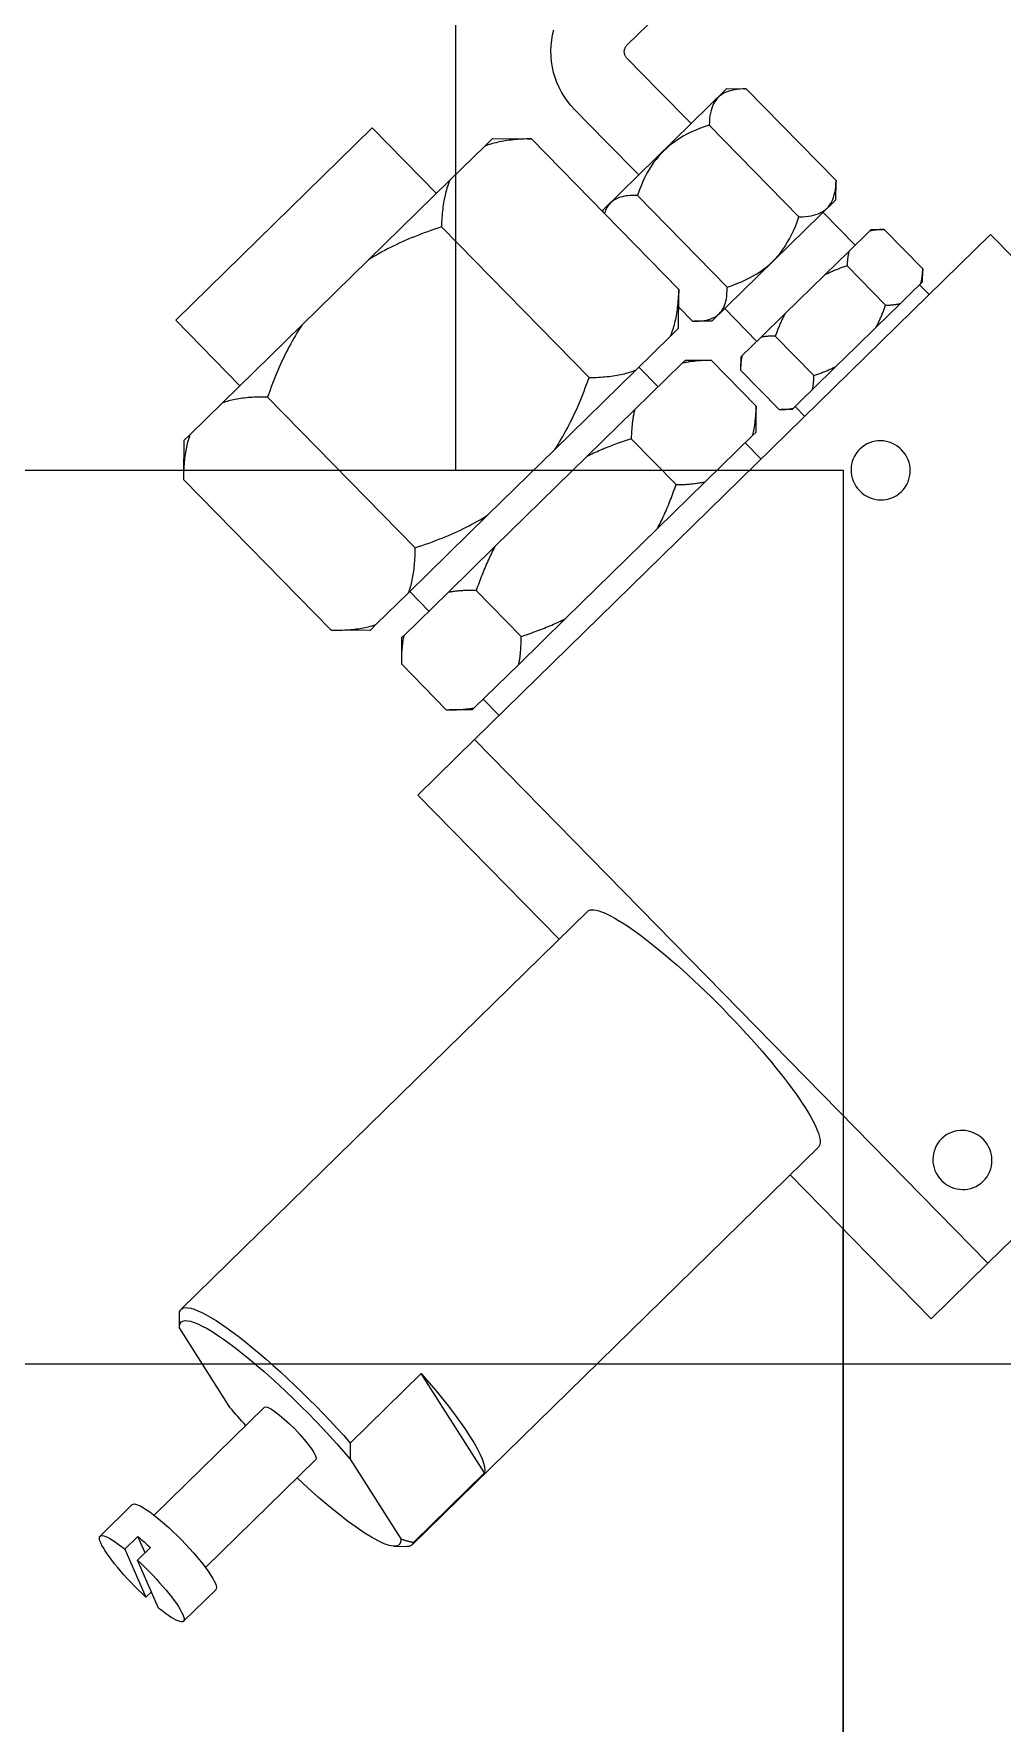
# Model space of a CAD drawing. Extents: x 475189 to 476029, y 1007718 to 1008015.
# Drawn here: x 475680.279 to 475680.845, y 1007759.302 to 1007760.29 of the extents above; entities that cross this region are included whole.
import ezdxf
from ezdxf.enums import TextEntityAlignment as Align

# ---------------------------------------------------------------- set-up
doc = ezdxf.new("R2010")
doc.units = 0
doc.header["$LTSCALE"] = 2
doc.header["$MEASUREMENT"] = 0
doc.layers.get('0').update_dxf_attribs({"linetype": 'CONTINUOUS', "lineweight": 0})
doc.layers.add('R.B', color=6, linetype='CONTINUOUS', lineweight=0)
doc.layers.add('TEXT', color=1, linetype='CONTINUOUS', lineweight=0)
doc.styles.add('ROMANS', font='ROMANS.SHX')
doc.styles.add('XT03_5', font='romans', dxfattribs={"width": 0.6, "height": 87.5})

# ---------------------------------------------------------------- blocks, each defined once
blk = doc.blocks.new('EXISTING')
at = {"color": 8}
for p, q in [((475680.52549, 1007761.28116), (475680.52549, 1007760.03473)), ((475680.13556, 1007760.03473), (475680.75208, 1007760.03473)), ((475680.75208, 1007760.03473), (475680.75208, 1007758.98933)), ((475676.04657, 1007759.51203), (475682.17697, 1007759.51203))]:
    blk.add_line(p, q, dxfattribs=at)
at = {"color": 8, "linetype": 'Continuous', "lineweight": -3}
for p, q in [((475680.62569, 1007760.28339), (475680.64391, 1007760.30124)), ((475680.64442, 1007760.25671), (475680.62566, 1007760.27586)), ((475680.68412, 1007760.25808), (475680.6116, 1007760.18703)), ((475680.66318, 1007760.23756), (475680.64442, 1007760.25671)), ((475680.68412, 1007760.25808), (475680.69458, 1007760.25798)), ((475680.69549, 1007760.25796), (475680.74801, 1007760.20435)), ((475680.61378, 1007760.2267), (475680.59503, 1007760.24585)), ((475680.47677, 1007760.23507), (475680.36189, 1007760.12252)), ((475680.51429, 1007760.19677), (475680.47677, 1007760.23507)), ((475680.72629, 1007760.18307), (475680.67377, 1007760.23668)), ((475680.54234, 1007760.22425), (475680.52215, 1007760.20447)), ((475680.54706, 1007760.22888), (475680.54234, 1007760.22425)), ((475680.54706, 1007760.22888), (475680.56758, 1007760.22867)), ((475680.56979, 1007760.22863), (475680.65608, 1007760.14055)), ((475680.63254, 1007760.20755), (475680.61378, 1007760.2267)), ((475680.52215, 1007760.20447), (475680.47463, 1007760.15792)), ((475680.7479, 1007760.19298), (475680.74801, 1007760.20343)), ((475680.63177, 1007760.19554), (475680.68429, 1007760.14192)), ((475680.67537, 1007760.12193), (475680.7479, 1007760.19298)), ((475680.6116, 1007760.18703), (475680.61158, 1007760.18597)), ((475680.75912, 1007760.16645), (475680.74036, 1007760.18559)), ((475680.6035, 1007760.08904), (475680.51721, 1007760.17712)), ((475680.83836, 1007760.17278), (475680.53661, 1007759.87717)), ((475680.76753, 1007760.17468), (475680.75555, 1007760.16295)), ((475680.76858, 1007760.17571), (475680.76753, 1007760.17468)), ((475680.76858, 1007760.17571), (475680.77524, 1007760.17564)), ((475680.77615, 1007760.17562), (475680.79866, 1007760.15265)), ((475681.13849, 1007759.86641), (475680.83836, 1007760.17278)), ((475680.75555, 1007760.16295), (475680.74126, 1007760.14895)), ((475680.47463, 1007760.15792), (475680.43559, 1007760.11968)), ((475680.77694, 1007760.13137), (475680.75443, 1007760.15435)), ((475680.74126, 1007760.14895), (475680.7181, 1007760.12626)), ((475680.79155, 1007760.13818), (475680.79754, 1007760.14404)), ((475680.80242, 1007760.13757), (475680.79679, 1007760.14331)), ((475680.79754, 1007760.14404), (475680.79859, 1007760.14507)), ((475680.79859, 1007760.14507), (475680.79866, 1007760.15173)), ((475680.65586, 1007760.11782), (475680.65607, 1007760.13834)), ((475680.78556, 1007760.13231), (475680.79155, 1007760.13818)), ((475680.65599, 1007760.13024), (475680.66401, 1007760.12205)), ((475680.70167, 1007760.11017), (475680.68292, 1007760.12932)), ((475680.7181, 1007760.12626), (475680.70413, 1007760.11257)), ((475680.77127, 1007760.11831), (475680.78556, 1007760.13231)), ((475680.3994, 1007760.08422), (475680.36189, 1007760.12252)), ((475680.43559, 1007760.11968), (475680.38914, 1007760.07417)), ((475680.65113, 1007760.11319), (475680.65586, 1007760.11782)), ((475680.67537, 1007760.12193), (475680.66492, 1007760.12204)), ((475680.75969, 1007760.10697), (475680.77127, 1007760.11831)), ((475680.63095, 1007760.09342), (475680.65113, 1007760.11319)), ((475680.70413, 1007760.11257), (475680.69295, 1007760.10162)), ((475680.71243, 1007760.1132), (475680.73494, 1007760.09022)), ((475680.74811, 1007760.09563), (475680.75969, 1007760.10697)), ((475680.65802, 1007760.09742), (475680.63019, 1007760.07016)), ((475680.64392, 1007760.08361), (475680.63266, 1007760.0951)), ((475680.65989, 1007760.09926), (475680.65802, 1007760.09742)), ((475680.65989, 1007760.09926), (475680.67307, 1007760.09912)), ((475680.67504, 1007760.09908), (475680.7013, 1007760.07228)), ((475680.69222, 1007760.1009), (475680.69215, 1007760.09424)), ((475680.69295, 1007760.10162), (475680.69222, 1007760.1009)), ((475680.73414, 1007760.08194), (475680.74811, 1007760.09563)), ((475680.58343, 1007760.04686), (475680.63095, 1007760.09342)), ((475680.69215, 1007760.09333), (475680.71466, 1007760.07035)), ((475680.38914, 1007760.07417), (475680.37029, 1007760.0557)), ((475680.41552, 1007760.0775), (475680.50181, 1007759.98942)), ((475680.72296, 1007760.07098), (475680.72855, 1007760.07646)), ((475680.72855, 1007760.07646), (475680.73414, 1007760.08194)), ((475680.63019, 1007760.07016), (475680.60226, 1007760.0428)), ((475680.70116, 1007760.05713), (475680.7013, 1007760.07031)), ((475680.72223, 1007760.07027), (475680.71557, 1007760.07034)), ((475680.72223, 1007760.07027), (475680.72296, 1007760.07098)), ((475680.72966, 1007760.06629), (475680.72403, 1007760.07203)), ((475680.37029, 1007760.0557), (475680.36663, 1007760.05212)), ((475680.67146, 1007760.02803), (475680.69928, 1007760.05529)), ((475680.69928, 1007760.05529), (475680.70116, 1007760.05713)), ((475680.36663, 1007760.05212), (475680.36642, 1007760.0316)), ((475680.54439, 1007760.00862), (475680.58343, 1007760.04686)), ((475680.65443, 1007760.02637), (475680.62817, 1007760.05317)), ((475680.70414, 1007760.04129), (475680.69476, 1007760.05086)), ((475680.60226, 1007760.0428), (475680.54844, 1007759.99007)), ((475680.36642, 1007760.02939), (475680.45271, 1007759.94131)), ((475680.64353, 1007760.00067), (475680.67146, 1007760.02803)), ((475680.49794, 1007759.96311), (475680.54439, 1007760.00862)), ((475680.58971, 1007759.94795), (475680.64353, 1007760.00067)), ((475680.54844, 1007759.99007), (475680.52115, 1007759.96333)), ((475680.47909, 1007759.94464), (475680.49794, 1007759.96311)), ((475680.52115, 1007759.96333), (475680.49516, 1007759.93787)), ((475680.50988, 1007759.9523), (475680.49863, 1007759.96379)), ((475680.53754, 1007759.96438), (475680.5638, 1007759.93758)), ((475680.56242, 1007759.92121), (475680.58971, 1007759.94795)), ((475680.47543, 1007759.94106), (475680.45491, 1007759.94127)), ((475680.47543, 1007759.94106), (475680.47909, 1007759.94464)), ((475680.49391, 1007759.93665), (475680.49377, 1007759.92347)), ((475680.49516, 1007759.93787), (475680.49391, 1007759.93665)), ((475680.49377, 1007759.9215), (475680.52003, 1007759.8947)), ((475680.53642, 1007759.89575), (475680.56242, 1007759.92121)), ((475680.75208, 1007759.90767), (475680.75208, 1007759.82189)), ((475680.55096, 1007759.89122), (475680.54158, 1007759.9008)), ((475680.53518, 1007759.89453), (475680.522, 1007759.89466)), ((475680.53518, 1007759.89453), (475680.53642, 1007759.89575)), ((475680.50349, 1007759.84472), (475680.53661, 1007759.87717)), ((475680.53661, 1007759.87717), (475680.83675, 1007759.5708)), ((475680.83675, 1007759.5708), (475681.13849, 1007759.86641)), ((475680.58603, 1007759.76047), (475680.50349, 1007759.84472)), ((475680.60259, 1007759.77669), (475680.36496, 1007759.5439)), ((475680.73765, 1007759.63883), (475680.50002, 1007759.40604)), ((475680.80362, 1007759.53836), (475680.72109, 1007759.62261)), ((475680.75208, 1007759.20216), (475680.75208, 1007759.59097)), ((475680.80362, 1007759.53836), (475680.83675, 1007759.5708)), ((475680.36396, 1007759.53343), (475680.36395, 1007759.53461)), ((475680.39367, 1007759.48628), (475680.36397, 1007759.53303)), ((475680.50541, 1007759.50631), (475680.46392, 1007759.46567)), ((475680.54236, 1007759.44816), (475680.50541, 1007759.50631)), ((475680.41372, 1007759.48659), (475680.34922, 1007759.42341)), ((475680.44373, 1007759.45596), (475680.37923, 1007759.39277)), ((475680.46377, 1007759.45627), (475680.49347, 1007759.40952)), ((475680.50087, 1007759.40751), (475680.54236, 1007759.44816)), ((475680.33644, 1007759.42966), (475680.31758, 1007759.41118)), ((475680.3397, 1007759.41089), (475680.33215, 1007759.4035)), ((475680.33215, 1007759.4035), (475680.34441, 1007759.3755)), ((475680.33953, 1007759.39707), (475680.34707, 1007759.40446)), ((475680.34388, 1007759.40133), (475680.3397, 1007759.41089)), ((475680.48953, 1007759.40525), (475680.49688, 1007759.40506)), ((475680.35179, 1007759.36907), (475680.33953, 1007759.39707)), ((475680.34441, 1007759.3755), (475680.3476, 1007759.37863)), ((475680.38521, 1007759.37987), (475680.36636, 1007759.3614))]:
    blk.add_line(p, q, dxfattribs=at)
for points in [[(475680.59503, 1007760.24585), (475680.59289, 1007760.24817), (475680.59092, 1007760.25063), (475680.58911, 1007760.25321), (475680.58747, 1007760.2559), (475680.58601, 1007760.2587), (475680.58473, 1007760.26158), (475680.58365, 1007760.26455), (475680.58276, 1007760.26757), (475680.58207, 1007760.27065), (475680.58159, 1007760.27377), (475680.5813, 1007760.27691), (475680.58123, 1007760.28006), (475680.58136, 1007760.28322), (475680.5817, 1007760.28635), (475680.58224, 1007760.28946), (475680.58299, 1007760.29253)], [(475680.62566, 1007760.27586), (475680.62542, 1007760.27612), (475680.6252, 1007760.2764), (475680.625, 1007760.27669), (475680.62481, 1007760.27699), (475680.62465, 1007760.2773), (475680.62451, 1007760.27763), (475680.62438, 1007760.27796), (475680.62429, 1007760.2783), (475680.62421, 1007760.27864), (475680.62415, 1007760.27898), (475680.62412, 1007760.27933), (475680.62412, 1007760.27968), (475680.62413, 1007760.28003), (475680.62417, 1007760.28037), (475680.62423, 1007760.28072), (475680.62431, 1007760.28105), (475680.62441, 1007760.28138), (475680.62454, 1007760.2817), (475680.62468, 1007760.28201), (475680.62485, 1007760.28231), (475680.62503, 1007760.2826), (475680.62523, 1007760.28288), (475680.62545, 1007760.28314), (475680.62569, 1007760.28339)], [(475680.69549, 1007760.25796), (475680.69352, 1007760.25791), (475680.6917, 1007760.25779), (475680.68999, 1007760.25761), (475680.68841, 1007760.25735), (475680.68693, 1007760.25703), (475680.68555, 1007760.25665), (475680.68427, 1007760.2562), (475680.68308, 1007760.25568), (475680.68197, 1007760.2551), (475680.68094, 1007760.25445), (475680.67999, 1007760.25374), (475680.67912, 1007760.25295), (475680.67831, 1007760.25209), (475680.67757, 1007760.25116), (475680.67691, 1007760.25014), (475680.6763, 1007760.24905), (475680.67576, 1007760.24787), (475680.67529, 1007760.24659), (475680.67487, 1007760.24522), (475680.67452, 1007760.24375), (475680.67424, 1007760.24217), (475680.67402, 1007760.24047), (475680.67386, 1007760.23865), (475680.67377, 1007760.23668)], [(475680.69458, 1007760.25798), (475680.69461, 1007760.25798), (475680.69465, 1007760.25798), (475680.69469, 1007760.25798), (475680.69473, 1007760.25798), (475680.69476, 1007760.25798), (475680.6948, 1007760.25797), (475680.69484, 1007760.25797), (475680.69488, 1007760.25797), (475680.69491, 1007760.25797), (475680.69495, 1007760.25797), (475680.69499, 1007760.25797), (475680.69503, 1007760.25797), (475680.69507, 1007760.25797), (475680.6951, 1007760.25797), (475680.69514, 1007760.25797), (475680.69518, 1007760.25797), (475680.69522, 1007760.25797), (475680.69526, 1007760.25797), (475680.6953, 1007760.25797), (475680.69533, 1007760.25796), (475680.69537, 1007760.25796), (475680.69541, 1007760.25796), (475680.69545, 1007760.25796), (475680.69549, 1007760.25796)], [(475680.67377, 1007760.23668), (475680.67085, 1007760.2357), (475680.66809, 1007760.23467), (475680.66549, 1007760.2336), (475680.66303, 1007760.23249), (475680.6607, 1007760.23134), (475680.65848, 1007760.23013), (475680.65638, 1007760.22888), (475680.65438, 1007760.22757), (475680.65247, 1007760.22621), (475680.65065, 1007760.22478), (475680.64892, 1007760.22329), (475680.64726, 1007760.22174), (475680.64567, 1007760.22011), (475680.64414, 1007760.2184), (475680.64268, 1007760.21662), (475680.64128, 1007760.21474), (475680.63993, 1007760.21276), (475680.63863, 1007760.21069), (475680.63739, 1007760.2085), (475680.63618, 1007760.20619), (475680.63502, 1007760.20375), (475680.6339, 1007760.20117), (475680.63282, 1007760.19844), (475680.63177, 1007760.19554)], [(475680.56979, 1007760.22863), (475680.56839, 1007760.22861), (475680.56702, 1007760.22858), (475680.56567, 1007760.22854), (475680.56434, 1007760.22848), (475680.56304, 1007760.2284), (475680.56176, 1007760.22832), (475680.5605, 1007760.22821), (475680.55927, 1007760.2281), (475680.55806, 1007760.22797), (475680.55687, 1007760.22782), (475680.5557, 1007760.22766), (475680.55456, 1007760.22749), (475680.55343, 1007760.2273), (475680.55233, 1007760.2271), (475680.55124, 1007760.22688), (475680.55018, 1007760.22665), (475680.54913, 1007760.2264), (475680.5481, 1007760.22614), (475680.5471, 1007760.22586), (475680.54611, 1007760.22557), (475680.54514, 1007760.22526), (475680.54419, 1007760.22494), (475680.54325, 1007760.2246), (475680.54234, 1007760.22425)], [(475680.56758, 1007760.22867), (475680.56767, 1007760.22867), (475680.56776, 1007760.22867), (475680.56785, 1007760.22867), (475680.56794, 1007760.22867), (475680.56803, 1007760.22867), (475680.56813, 1007760.22866), (475680.56822, 1007760.22866), (475680.56831, 1007760.22866), (475680.5684, 1007760.22866), (475680.56849, 1007760.22866), (475680.56858, 1007760.22866), (475680.56868, 1007760.22865), (475680.56877, 1007760.22865), (475680.56886, 1007760.22865), (475680.56895, 1007760.22865), (475680.56904, 1007760.22865), (475680.56914, 1007760.22865), (475680.56923, 1007760.22864), (475680.56932, 1007760.22864), (475680.56942, 1007760.22864), (475680.56951, 1007760.22864), (475680.5696, 1007760.22863), (475680.5697, 1007760.22863), (475680.56979, 1007760.22863)], [(475680.52215, 1007760.20447), (475680.52178, 1007760.20357), (475680.52142, 1007760.20264), (475680.52108, 1007760.2017), (475680.52075, 1007760.20073), (475680.52044, 1007760.19975), (475680.52015, 1007760.19875), (475680.51986, 1007760.19773), (475680.51959, 1007760.19669), (475680.51934, 1007760.19563), (475680.5191, 1007760.19455), (475680.51887, 1007760.19344), (475680.51866, 1007760.19232), (475680.51847, 1007760.19118), (475680.51828, 1007760.19002), (475680.51811, 1007760.18883), (475680.51796, 1007760.18762), (475680.51781, 1007760.18639), (475680.51769, 1007760.18514), (475680.51757, 1007760.18386), (475680.51747, 1007760.18256), (475680.51739, 1007760.18124), (475680.51731, 1007760.17989), (475680.51725, 1007760.17852), (475680.51721, 1007760.17712)], [(475680.72629, 1007760.18307), (475680.72826, 1007760.18312), (475680.73009, 1007760.18324), (475680.73179, 1007760.18342), (475680.73338, 1007760.18368), (475680.73485, 1007760.184), (475680.73623, 1007760.18438), (475680.73751, 1007760.18483), (475680.73871, 1007760.18535), (475680.73981, 1007760.18593), (475680.74084, 1007760.18658), (475680.74179, 1007760.18729), (475680.74267, 1007760.18808), (475680.74347, 1007760.18894), (475680.74421, 1007760.18987), (475680.74488, 1007760.19089), (475680.74548, 1007760.19198), (475680.74602, 1007760.19316), (475680.7465, 1007760.19444), (475680.74691, 1007760.19581), (475680.74726, 1007760.19728), (475680.74754, 1007760.19886), (475680.74777, 1007760.20056), (475680.74792, 1007760.20238), (475680.74801, 1007760.20435)], [(475680.74801, 1007760.20435), (475680.74801, 1007760.20431), (475680.74801, 1007760.20427), (475680.74801, 1007760.20423), (475680.74801, 1007760.20419), (475680.74801, 1007760.20415), (475680.74801, 1007760.20412), (475680.74801, 1007760.20408), (475680.74801, 1007760.20404), (475680.74801, 1007760.204), (475680.74801, 1007760.20396), (475680.74801, 1007760.20392), (475680.74801, 1007760.20389), (475680.74801, 1007760.20385), (475680.74801, 1007760.20381), (475680.74801, 1007760.20377), (475680.74801, 1007760.20373), (475680.74801, 1007760.2037), (475680.74801, 1007760.20366), (475680.74801, 1007760.20362), (475680.74801, 1007760.20358), (475680.74801, 1007760.20355), (475680.74801, 1007760.20351), (475680.74801, 1007760.20347), (475680.74801, 1007760.20343)], [(475680.63177, 1007760.19554), (475680.63032, 1007760.19556), (475680.62895, 1007760.19554), (475680.62765, 1007760.19547), (475680.62642, 1007760.19537), (475680.62526, 1007760.19523), (475680.62416, 1007760.19505), (475680.62312, 1007760.19483), (475680.62213, 1007760.19457), (475680.6212, 1007760.19428), (475680.62032, 1007760.19395), (475680.61949, 1007760.19358), (475680.61871, 1007760.19317), (475680.61797, 1007760.19272), (475680.61728, 1007760.19223), (475680.61663, 1007760.1917), (475680.61602, 1007760.19114), (475680.61545, 1007760.19053), (475680.61492, 1007760.18987), (475680.61444, 1007760.18918), (475680.61398, 1007760.18843), (475680.61357, 1007760.18764), (475680.6132, 1007760.18681), (475680.61286, 1007760.18592), (475680.61256, 1007760.18497)], [(475680.68429, 1007760.14192), (475680.68722, 1007760.14291), (475680.68997, 1007760.14394), (475680.69257, 1007760.14501), (475680.69503, 1007760.14612), (475680.69737, 1007760.14727), (475680.69958, 1007760.14848), (475680.70168, 1007760.14973), (475680.70368, 1007760.15104), (475680.70559, 1007760.1524), (475680.70741, 1007760.15383), (475680.70915, 1007760.15531), (475680.71081, 1007760.15687), (475680.7124, 1007760.1585), (475680.71392, 1007760.1602), (475680.71538, 1007760.16199), (475680.71678, 1007760.16387), (475680.71813, 1007760.16584), (475680.71943, 1007760.16792), (475680.72068, 1007760.17011), (475680.72188, 1007760.17242), (475680.72304, 1007760.17486), (475680.72416, 1007760.17744), (475680.72525, 1007760.18017), (475680.72629, 1007760.18307)], [(475680.51721, 1007760.17712), (475680.51513, 1007760.17644), (475680.51309, 1007760.17575), (475680.51108, 1007760.17506), (475680.50909, 1007760.17435), (475680.50714, 1007760.17364), (475680.50521, 1007760.17291), (475680.50331, 1007760.17218), (475680.50143, 1007760.17143), (475680.49958, 1007760.17068), (475680.49776, 1007760.16991), (475680.49596, 1007760.16913), (475680.49419, 1007760.16834), (475680.49243, 1007760.16754), (475680.49071, 1007760.16673), (475680.489, 1007760.16591), (475680.48732, 1007760.16507), (475680.48566, 1007760.16422), (475680.48403, 1007760.16336), (475680.48241, 1007760.16249), (475680.48081, 1007760.1616), (475680.47924, 1007760.1607), (475680.47768, 1007760.15979), (475680.47614, 1007760.15886), (475680.47463, 1007760.15792)], [(475680.77615, 1007760.17562), (475680.77573, 1007760.17562), (475680.77533, 1007760.17561), (475680.77492, 1007760.1756), (475680.77452, 1007760.17559), (475680.77413, 1007760.17557), (475680.77374, 1007760.17555), (475680.77336, 1007760.17553), (475680.77298, 1007760.17551), (475680.7726, 1007760.17548), (475680.77223, 1007760.17545), (475680.77187, 1007760.17541), (475680.77151, 1007760.17537), (475680.77115, 1007760.17533), (475680.7708, 1007760.17529), (475680.77045, 1007760.17524), (475680.77011, 1007760.17519), (475680.76977, 1007760.17514), (475680.76944, 1007760.17508), (475680.76911, 1007760.17502), (475680.76878, 1007760.17496), (475680.76846, 1007760.1749), (475680.76815, 1007760.17483), (475680.76783, 1007760.17476), (475680.76753, 1007760.17468)], [(475680.77524, 1007760.17564), (475680.77527, 1007760.17564), (475680.77531, 1007760.17564), (475680.77535, 1007760.17564), (475680.77539, 1007760.17564), (475680.77542, 1007760.17564), (475680.77546, 1007760.17564), (475680.7755, 1007760.17564), (475680.77554, 1007760.17564), (475680.77558, 1007760.17564), (475680.77561, 1007760.17564), (475680.77565, 1007760.17564), (475680.77569, 1007760.17564), (475680.77573, 1007760.17563), (475680.77577, 1007760.17563), (475680.7758, 1007760.17563), (475680.77584, 1007760.17563), (475680.77588, 1007760.17563), (475680.77592, 1007760.17563), (475680.77596, 1007760.17563), (475680.776, 1007760.17563), (475680.77603, 1007760.17563), (475680.77607, 1007760.17563), (475680.77611, 1007760.17563), (475680.77615, 1007760.17562)], [(475680.75555, 1007760.16295), (475680.75547, 1007760.16264), (475680.75539, 1007760.16233), (475680.75532, 1007760.16202), (475680.75525, 1007760.1617), (475680.75518, 1007760.16137), (475680.75511, 1007760.16105), (475680.75505, 1007760.16071), (475680.75499, 1007760.16038), (475680.75493, 1007760.16004), (475680.75488, 1007760.15969), (475680.75483, 1007760.15934), (475680.75478, 1007760.15898), (475680.75473, 1007760.15863), (475680.75469, 1007760.15826), (475680.75465, 1007760.15789), (475680.75462, 1007760.15752), (475680.75458, 1007760.15714), (475680.75455, 1007760.15676), (475680.75452, 1007760.15637), (475680.7545, 1007760.15597), (475680.75448, 1007760.15558), (475680.75446, 1007760.15517), (475680.75444, 1007760.15476), (475680.75443, 1007760.15435)], [(475680.75443, 1007760.15435), (475680.75382, 1007760.15415), (475680.75321, 1007760.15395), (475680.75261, 1007760.15374), (475680.75201, 1007760.15354), (475680.75142, 1007760.15333), (475680.75084, 1007760.15312), (475680.75026, 1007760.15291), (475680.74969, 1007760.15269), (475680.74912, 1007760.15248), (475680.74856, 1007760.15226), (475680.74801, 1007760.15204), (475680.74746, 1007760.15182), (475680.74691, 1007760.15159), (475680.74638, 1007760.15136), (475680.74584, 1007760.15113), (475680.74531, 1007760.1509), (475680.74479, 1007760.15066), (475680.74427, 1007760.15043), (475680.74376, 1007760.15019), (475680.74325, 1007760.14994), (475680.74274, 1007760.1497), (475680.74224, 1007760.14945), (475680.74175, 1007760.1492), (475680.74126, 1007760.14895)], [(475680.79754, 1007760.14404), (475680.79762, 1007760.14435), (475680.7977, 1007760.14466), (475680.79777, 1007760.14498), (475680.79784, 1007760.1453), (475680.79791, 1007760.14562), (475680.79798, 1007760.14595), (475680.79804, 1007760.14628), (475680.7981, 1007760.14662), (475680.79816, 1007760.14696), (475680.79821, 1007760.14731), (475680.79826, 1007760.14766), (475680.79831, 1007760.14801), (475680.79836, 1007760.14837), (475680.7984, 1007760.14873), (475680.79844, 1007760.1491), (475680.79848, 1007760.14948), (475680.79851, 1007760.14986), (475680.79854, 1007760.15024), (475680.79857, 1007760.15063), (475680.79859, 1007760.15102), (475680.79861, 1007760.15142), (475680.79863, 1007760.15182), (475680.79865, 1007760.15223), (475680.79866, 1007760.15265)], [(475680.79866, 1007760.15265), (475680.79866, 1007760.15261), (475680.79866, 1007760.15257), (475680.79866, 1007760.15253), (475680.79866, 1007760.15249), (475680.79866, 1007760.15245), (475680.79866, 1007760.15242), (475680.79866, 1007760.15238), (475680.79866, 1007760.15234), (475680.79866, 1007760.1523), (475680.79866, 1007760.15226), (475680.79866, 1007760.15223), (475680.79866, 1007760.15219), (475680.79866, 1007760.15215), (475680.79866, 1007760.15211), (475680.79866, 1007760.15207), (475680.79866, 1007760.15204), (475680.79866, 1007760.152), (475680.79866, 1007760.15196), (475680.79866, 1007760.15192), (475680.79866, 1007760.15189), (475680.79866, 1007760.15185), (475680.79866, 1007760.15181), (475680.79866, 1007760.15177), (475680.79866, 1007760.15173)], [(475680.65113, 1007760.11319), (475680.65151, 1007760.1141), (475680.65186, 1007760.11503), (475680.6522, 1007760.11597), (475680.65253, 1007760.11693), (475680.65284, 1007760.11792), (475680.65314, 1007760.11892), (475680.65342, 1007760.11994), (475680.65369, 1007760.12098), (475680.65395, 1007760.12204), (475680.65419, 1007760.12312), (475680.65441, 1007760.12422), (475680.65462, 1007760.12534), (475680.65482, 1007760.12649), (475680.655, 1007760.12765), (475680.65517, 1007760.12884), (475680.65533, 1007760.13004), (475680.65547, 1007760.13127), (475680.6556, 1007760.13253), (475680.65571, 1007760.1338), (475680.65581, 1007760.1351), (475680.6559, 1007760.13643), (475680.65597, 1007760.13778), (475680.65603, 1007760.13915), (475680.65608, 1007760.14055)], [(475680.65608, 1007760.14055), (475680.65608, 1007760.14046), (475680.65608, 1007760.14036), (475680.65608, 1007760.14027), (475680.65608, 1007760.14018), (475680.65608, 1007760.14008), (475680.65608, 1007760.13999), (475680.65608, 1007760.1399), (475680.65608, 1007760.1398), (475680.65608, 1007760.13971), (475680.65608, 1007760.13962), (475680.65608, 1007760.13953), (475680.65608, 1007760.13944), (475680.65608, 1007760.13934), (475680.65608, 1007760.13925), (475680.65608, 1007760.13916), (475680.65608, 1007760.13907), (475680.65608, 1007760.13898), (475680.65608, 1007760.13889), (475680.65608, 1007760.13879), (475680.65608, 1007760.1387), (475680.65608, 1007760.13861), (475680.65608, 1007760.13852), (475680.65607, 1007760.13843), (475680.65607, 1007760.13834)], [(475680.66401, 1007760.12205), (475680.66591, 1007760.12204), (475680.66767, 1007760.12209), (475680.66931, 1007760.12222), (475680.67083, 1007760.12241), (475680.67225, 1007760.12267), (475680.67357, 1007760.123), (475680.67479, 1007760.12339), (475680.67593, 1007760.12385), (475680.67698, 1007760.12437), (475680.67795, 1007760.12497), (475680.67884, 1007760.12563), (475680.67967, 1007760.12636), (475680.68041, 1007760.12717), (475680.68109, 1007760.12805), (475680.68171, 1007760.129), (475680.68225, 1007760.13004), (475680.68274, 1007760.13117), (475680.68315, 1007760.13239), (475680.68351, 1007760.1337), (475680.6838, 1007760.13511), (475680.68402, 1007760.13663), (475680.68418, 1007760.13827), (475680.68427, 1007760.14003), (475680.68429, 1007760.14192)], [(475680.7181, 1007760.12626), (475680.71784, 1007760.12578), (475680.71758, 1007760.12529), (475680.71732, 1007760.12479), (475680.71706, 1007760.12429), (475680.71681, 1007760.12379), (475680.71656, 1007760.12328), (475680.71631, 1007760.12277), (475680.71607, 1007760.12225), (475680.71582, 1007760.12172), (475680.71558, 1007760.12119), (475680.71534, 1007760.12066), (475680.71511, 1007760.12012), (475680.71487, 1007760.11958), (475680.71464, 1007760.11903), (475680.71441, 1007760.11847), (475680.71418, 1007760.11791), (475680.71396, 1007760.11734), (475680.71373, 1007760.11677), (475680.71351, 1007760.11619), (475680.71329, 1007760.1156), (475680.71307, 1007760.11501), (475680.71286, 1007760.11442), (475680.71264, 1007760.11381), (475680.71243, 1007760.1132)], [(475680.77127, 1007760.11831), (475680.77153, 1007760.1188), (475680.77179, 1007760.11929), (475680.77205, 1007760.11978), (475680.77231, 1007760.12028), (475680.77256, 1007760.12078), (475680.77281, 1007760.12129), (475680.77306, 1007760.12181), (475680.77331, 1007760.12233), (475680.77355, 1007760.12285), (475680.77379, 1007760.12338), (475680.77403, 1007760.12391), (475680.77427, 1007760.12445), (475680.7745, 1007760.125), (475680.77473, 1007760.12555), (475680.77496, 1007760.1261), (475680.77519, 1007760.12667), (475680.77542, 1007760.12723), (475680.77564, 1007760.12781), (475680.77586, 1007760.12838), (475680.77608, 1007760.12897), (475680.7763, 1007760.12956), (475680.77651, 1007760.13016), (475680.77673, 1007760.13076), (475680.77694, 1007760.13137)], [(475680.77694, 1007760.13137), (475680.77736, 1007760.13138), (475680.77776, 1007760.13138), (475680.77817, 1007760.13139), (475680.77857, 1007760.13141), (475680.77896, 1007760.13142), (475680.77935, 1007760.13144), (475680.77973, 1007760.13146), (475680.78011, 1007760.13149), (475680.78049, 1007760.13152), (475680.78086, 1007760.13155), (475680.78122, 1007760.13158), (475680.78158, 1007760.13162), (475680.78194, 1007760.13166), (475680.78229, 1007760.13171), (475680.78264, 1007760.13175), (475680.78298, 1007760.1318), (475680.78332, 1007760.13186), (475680.78365, 1007760.13191), (475680.78398, 1007760.13197), (475680.78431, 1007760.13203), (475680.78463, 1007760.1321), (475680.78494, 1007760.13217), (475680.78526, 1007760.13224), (475680.78556, 1007760.13231)], [(475680.43559, 1007760.11968), (475680.43462, 1007760.11818), (475680.43366, 1007760.11666), (475680.43272, 1007760.11513), (475680.43178, 1007760.11357), (475680.43086, 1007760.11199), (475680.42996, 1007760.11039), (475680.42906, 1007760.10877), (475680.42818, 1007760.10713), (475680.42731, 1007760.10547), (475680.42645, 1007760.10378), (475680.4256, 1007760.10207), (475680.42477, 1007760.10034), (475680.42394, 1007760.09858), (475680.42313, 1007760.0968), (475680.42232, 1007760.09499), (475680.42153, 1007760.09316), (475680.42075, 1007760.0913), (475680.41997, 1007760.08941), (475680.41921, 1007760.0875), (475680.41845, 1007760.08556), (475680.41771, 1007760.08359), (475680.41697, 1007760.08159), (475680.41624, 1007760.07956), (475680.41552, 1007760.0775)], [(475680.71243, 1007760.1132), (475680.71203, 1007760.11321), (475680.71163, 1007760.11322), (475680.71124, 1007760.11322), (475680.71086, 1007760.11322), (475680.71048, 1007760.11322), (475680.7101, 1007760.11321), (475680.70973, 1007760.1132), (475680.70937, 1007760.11319), (475680.70901, 1007760.11318), (475680.70865, 1007760.11316), (475680.7083, 1007760.11314), (475680.70795, 1007760.11311), (475680.70761, 1007760.11308), (475680.70727, 1007760.11305), (475680.70694, 1007760.11302), (475680.70661, 1007760.11298), (475680.70628, 1007760.11294), (475680.70596, 1007760.1129), (475680.70565, 1007760.11285), (475680.70534, 1007760.1128), (475680.70503, 1007760.11275), (475680.70472, 1007760.1127), (475680.70442, 1007760.11264), (475680.70413, 1007760.11257)], [(475680.67504, 1007760.09908), (475680.67423, 1007760.09908), (475680.67343, 1007760.09906), (475680.67265, 1007760.09904), (475680.67187, 1007760.09902), (475680.6711, 1007760.09899), (475680.67033, 1007760.09896), (475680.66958, 1007760.09892), (475680.66884, 1007760.09887), (475680.6681, 1007760.09882), (475680.66737, 1007760.09877), (475680.66665, 1007760.0987), (475680.66594, 1007760.09864), (475680.66524, 1007760.09857), (475680.66454, 1007760.09849), (475680.66386, 1007760.09841), (475680.66318, 1007760.09832), (475680.66251, 1007760.09823), (475680.66184, 1007760.09813), (475680.66119, 1007760.09802), (475680.66054, 1007760.09791), (475680.6599, 1007760.0978), (475680.65926, 1007760.09768), (475680.65864, 1007760.09755), (475680.65802, 1007760.09742)], [(475680.67307, 1007760.09912), (475680.67315, 1007760.09912), (475680.67323, 1007760.09912), (475680.67331, 1007760.09912), (475680.67339, 1007760.09912), (475680.67347, 1007760.09912), (475680.67356, 1007760.09912), (475680.67364, 1007760.09911), (475680.67372, 1007760.09911), (475680.6738, 1007760.09911), (475680.67388, 1007760.09911), (475680.67396, 1007760.09911), (475680.67405, 1007760.09911), (475680.67413, 1007760.09911), (475680.67421, 1007760.0991), (475680.67429, 1007760.0991), (475680.67437, 1007760.0991), (475680.67446, 1007760.0991), (475680.67454, 1007760.0991), (475680.67462, 1007760.0991), (475680.67471, 1007760.09909), (475680.67479, 1007760.09909), (475680.67487, 1007760.09909), (475680.67495, 1007760.09909), (475680.67504, 1007760.09908)], [(475680.69295, 1007760.10162), (475680.69288, 1007760.10132), (475680.69281, 1007760.10103), (475680.69275, 1007760.10072), (475680.69269, 1007760.10042), (475680.69264, 1007760.10011), (475680.69258, 1007760.09979), (475680.69253, 1007760.09947), (475680.69249, 1007760.09915), (475680.69244, 1007760.09882), (475680.6924, 1007760.09849), (475680.69236, 1007760.09815), (475680.69233, 1007760.09781), (475680.6923, 1007760.09746), (475680.69227, 1007760.09711), (475680.69224, 1007760.09675), (475680.69222, 1007760.09639), (475680.6922, 1007760.09603), (475680.69218, 1007760.09566), (475680.69217, 1007760.09528), (475680.69216, 1007760.0949), (475680.69215, 1007760.09452), (475680.69215, 1007760.09413), (475680.69215, 1007760.09373), (475680.69215, 1007760.09333)], [(475680.73494, 1007760.09022), (475680.73555, 1007760.09042), (475680.73616, 1007760.09063), (475680.73676, 1007760.09083), (475680.73736, 1007760.09104), (475680.73795, 1007760.09124), (475680.73853, 1007760.09145), (475680.73911, 1007760.09166), (475680.73968, 1007760.09188), (475680.74025, 1007760.0921), (475680.74081, 1007760.09231), (475680.74136, 1007760.09253), (475680.74191, 1007760.09276), (475680.74246, 1007760.09298), (475680.743, 1007760.09321), (475680.74353, 1007760.09344), (475680.74406, 1007760.09367), (475680.74458, 1007760.09391), (475680.7451, 1007760.09415), (475680.74562, 1007760.09439), (475680.74612, 1007760.09463), (475680.74663, 1007760.09487), (475680.74713, 1007760.09512), (475680.74762, 1007760.09537), (475680.74811, 1007760.09563)], [(475680.58343, 1007760.04686), (475680.5844, 1007760.04836), (475680.58536, 1007760.04988), (475680.5863, 1007760.05141), (475680.58724, 1007760.05297), (475680.58816, 1007760.05455), (475680.58906, 1007760.05614), (475680.58996, 1007760.05776), (475680.59084, 1007760.05941), (475680.59171, 1007760.06107), (475680.59257, 1007760.06276), (475680.59341, 1007760.06447), (475680.59425, 1007760.0662), (475680.59508, 1007760.06796), (475680.59589, 1007760.06974), (475680.59669, 1007760.07155), (475680.59749, 1007760.07338), (475680.59827, 1007760.07524), (475680.59905, 1007760.07713), (475680.59981, 1007760.07904), (475680.60057, 1007760.08098), (475680.60131, 1007760.08295), (475680.60205, 1007760.08495), (475680.60278, 1007760.08698), (475680.6035, 1007760.08904)], [(475680.6035, 1007760.08904), (475680.6049, 1007760.08905), (475680.60627, 1007760.08909), (475680.60762, 1007760.08913), (475680.60895, 1007760.08919), (475680.61025, 1007760.08926), (475680.61153, 1007760.08935), (475680.61278, 1007760.08945), (475680.61401, 1007760.08957), (475680.61523, 1007760.0897), (475680.61641, 1007760.08985), (475680.61758, 1007760.09001), (475680.61873, 1007760.09018), (475680.61985, 1007760.09037), (475680.62096, 1007760.09057), (475680.62204, 1007760.09079), (475680.62311, 1007760.09102), (475680.62416, 1007760.09127), (475680.62518, 1007760.09153), (475680.62619, 1007760.09181), (475680.62718, 1007760.0921), (475680.62815, 1007760.09241), (475680.6291, 1007760.09273), (475680.63003, 1007760.09306), (475680.63095, 1007760.09342)], [(475680.73414, 1007760.08194), (475680.73421, 1007760.08223), (475680.73428, 1007760.08253), (475680.73434, 1007760.08283), (475680.7344, 1007760.08314), (475680.73445, 1007760.08345), (475680.73451, 1007760.08377), (475680.73456, 1007760.08409), (475680.7346, 1007760.08441), (475680.73465, 1007760.08474), (475680.73469, 1007760.08507), (475680.73472, 1007760.08541), (475680.73476, 1007760.08575), (475680.73479, 1007760.0861), (475680.73482, 1007760.08645), (475680.73484, 1007760.0868), (475680.73487, 1007760.08716), (475680.73489, 1007760.08753), (475680.7349, 1007760.0879), (475680.73492, 1007760.08827), (475680.73493, 1007760.08865), (475680.73494, 1007760.08904), (475680.73494, 1007760.08943), (475680.73494, 1007760.08982), (475680.73494, 1007760.09022)], [(475680.41552, 1007760.0775), (475680.41417, 1007760.07753), (475680.41284, 1007760.07755), (475680.41154, 1007760.07755), (475680.41026, 1007760.07753), (475680.40901, 1007760.07751), (475680.40777, 1007760.07746), (475680.40656, 1007760.0774), (475680.40538, 1007760.07733), (475680.40421, 1007760.07725), (475680.40307, 1007760.07714), (475680.40194, 1007760.07703), (475680.40084, 1007760.0769), (475680.39976, 1007760.07675), (475680.3987, 1007760.07659), (475680.39766, 1007760.07642), (475680.39664, 1007760.07623), (475680.39563, 1007760.07602), (475680.39465, 1007760.07581), (475680.39369, 1007760.07557), (475680.39274, 1007760.07532), (475680.39181, 1007760.07506), (475680.3909, 1007760.07478), (475680.39001, 1007760.07448), (475680.38914, 1007760.07417)], [(475680.63019, 1007760.07016), (475680.63004, 1007760.06954), (475680.6299, 1007760.06892), (475680.62977, 1007760.06828), (475680.62964, 1007760.06765), (475680.62952, 1007760.067), (475680.6294, 1007760.06635), (475680.62929, 1007760.06568), (475680.62918, 1007760.06501), (475680.62908, 1007760.06434), (475680.62898, 1007760.06365), (475680.62889, 1007760.06296), (475680.62881, 1007760.06226), (475680.62872, 1007760.06155), (475680.62865, 1007760.06083), (475680.62858, 1007760.0601), (475680.62851, 1007760.05937), (475680.62845, 1007760.05862), (475680.6284, 1007760.05787), (475680.62835, 1007760.05711), (475680.6283, 1007760.05634), (475680.62826, 1007760.05556), (475680.62823, 1007760.05478), (475680.6282, 1007760.05398), (475680.62817, 1007760.05317)], [(475680.69928, 1007760.05529), (475680.69943, 1007760.05591), (475680.69957, 1007760.05653), (475680.6997, 1007760.05717), (475680.69983, 1007760.0578), (475680.69995, 1007760.05845), (475680.70007, 1007760.0591), (475680.70018, 1007760.05977), (475680.70029, 1007760.06044), (475680.70039, 1007760.06111), (475680.70049, 1007760.0618), (475680.70058, 1007760.06249), (475680.70067, 1007760.06319), (475680.70075, 1007760.0639), (475680.70082, 1007760.06462), (475680.70089, 1007760.06535), (475680.70096, 1007760.06608), (475680.70102, 1007760.06683), (475680.70108, 1007760.06758), (475680.70113, 1007760.06834), (475680.70117, 1007760.06911), (475680.70121, 1007760.06989), (475680.70125, 1007760.07067), (475680.70127, 1007760.07147), (475680.7013, 1007760.07228)], [(475680.7013, 1007760.07228), (475680.7013, 1007760.07219), (475680.7013, 1007760.07211), (475680.7013, 1007760.07203), (475680.7013, 1007760.07195), (475680.7013, 1007760.07186), (475680.7013, 1007760.07178), (475680.7013, 1007760.0717), (475680.7013, 1007760.07161), (475680.7013, 1007760.07153), (475680.7013, 1007760.07145), (475680.7013, 1007760.07137), (475680.7013, 1007760.07129), (475680.7013, 1007760.0712), (475680.7013, 1007760.07112), (475680.7013, 1007760.07104), (475680.7013, 1007760.07096), (475680.7013, 1007760.07088), (475680.7013, 1007760.0708), (475680.7013, 1007760.07071), (475680.7013, 1007760.07063), (475680.7013, 1007760.07055), (475680.7013, 1007760.07047), (475680.7013, 1007760.07039), (475680.7013, 1007760.07031)], [(475680.71466, 1007760.07035), (475680.71506, 1007760.07034), (475680.71545, 1007760.07034), (475680.71584, 1007760.07033), (475680.71623, 1007760.07033), (475680.71661, 1007760.07034), (475680.71698, 1007760.07034), (475680.71735, 1007760.07035), (475680.71772, 1007760.07036), (475680.71808, 1007760.07038), (475680.71844, 1007760.0704), (475680.71879, 1007760.07042), (475680.71914, 1007760.07044), (475680.71948, 1007760.07047), (475680.71982, 1007760.0705), (475680.72015, 1007760.07054), (475680.72048, 1007760.07057), (475680.7208, 1007760.07061), (475680.72112, 1007760.07066), (475680.72144, 1007760.0707), (475680.72175, 1007760.07075), (475680.72206, 1007760.07081), (475680.72236, 1007760.07086), (475680.72266, 1007760.07092), (475680.72296, 1007760.07098)], [(475680.37029, 1007760.0557), (475680.36996, 1007760.05484), (475680.36965, 1007760.05395), (475680.36935, 1007760.05305), (475680.36906, 1007760.05213), (475680.36879, 1007760.05119), (475680.36854, 1007760.05023), (475680.3683, 1007760.04925), (475680.36808, 1007760.04825), (475680.36787, 1007760.04723), (475680.36767, 1007760.04619), (475680.36749, 1007760.04514), (475680.36732, 1007760.04406), (475680.36717, 1007760.04296), (475680.36703, 1007760.04184), (475680.3669, 1007760.0407), (475680.36679, 1007760.03953), (475680.3667, 1007760.03835), (475680.36661, 1007760.03714), (475680.36655, 1007760.03591), (475680.36649, 1007760.03465), (475680.36645, 1007760.03337), (475680.36643, 1007760.03207), (475680.36641, 1007760.03075), (475680.36642, 1007760.02939)], [(475680.62817, 1007760.05317), (475680.62698, 1007760.05278), (475680.62579, 1007760.05239), (475680.62462, 1007760.052), (475680.62346, 1007760.0516), (475680.62231, 1007760.0512), (475680.62117, 1007760.05079), (475680.62004, 1007760.05038), (475680.61892, 1007760.04997), (475680.61781, 1007760.04955), (475680.61671, 1007760.04913), (475680.61562, 1007760.04871), (475680.61453, 1007760.04828), (475680.61346, 1007760.04784), (475680.6124, 1007760.04741), (475680.61135, 1007760.04696), (475680.6103, 1007760.04652), (475680.60927, 1007760.04607), (475680.60824, 1007760.04562), (475680.60722, 1007760.04516), (475680.60621, 1007760.0447), (475680.60521, 1007760.04423), (475680.60422, 1007760.04376), (475680.60324, 1007760.04328), (475680.60226, 1007760.0428)], [(475680.64353, 1007760.00067), (475680.64403, 1007760.00164), (475680.64453, 1007760.00261), (475680.64502, 1007760.0036), (475680.64551, 1007760.00459), (475680.64599, 1007760.00559), (475680.64647, 1007760.00659), (475680.64694, 1007760.00761), (475680.64742, 1007760.00864), (475680.64788, 1007760.00967), (475680.64834, 1007760.01072), (475680.6488, 1007760.01177), (475680.64926, 1007760.01283), (475680.64971, 1007760.0139), (475680.65016, 1007760.01499), (475680.6506, 1007760.01608), (475680.65104, 1007760.01718), (475680.65148, 1007760.01829), (475680.65191, 1007760.01941), (475680.65234, 1007760.02054), (475680.65276, 1007760.02169), (475680.65319, 1007760.02284), (475680.65361, 1007760.024), (475680.65402, 1007760.02518), (475680.65443, 1007760.02637)], [(475680.65443, 1007760.02637), (475680.65524, 1007760.02637), (475680.65604, 1007760.02639), (475680.65683, 1007760.02641), (475680.65761, 1007760.02643), (475680.65838, 1007760.02646), (475680.65914, 1007760.02649), (475680.65989, 1007760.02653), (475680.66063, 1007760.02658), (475680.66137, 1007760.02663), (475680.6621, 1007760.02668), (475680.66282, 1007760.02675), (475680.66353, 1007760.02681), (475680.66423, 1007760.02688), (475680.66493, 1007760.02696), (475680.66561, 1007760.02704), (475680.66629, 1007760.02713), (475680.66697, 1007760.02722), (475680.66763, 1007760.02732), (475680.66829, 1007760.02743), (475680.66893, 1007760.02754), (475680.66958, 1007760.02765), (475680.67021, 1007760.02777), (475680.67084, 1007760.0279), (475680.67146, 1007760.02803)], [(475680.50181, 1007759.98942), (475680.50388, 1007759.9901), (475680.50593, 1007759.99078), (475680.50794, 1007759.99148), (475680.50993, 1007759.99218), (475680.51188, 1007759.9929), (475680.51381, 1007759.99362), (475680.51571, 1007759.99436), (475680.51759, 1007759.99511), (475680.51944, 1007759.99586), (475680.52126, 1007759.99663), (475680.52306, 1007759.99741), (475680.52483, 1007759.9982), (475680.52658, 1007759.999), (475680.52831, 1007759.99981), (475680.53002, 1007760.00063), (475680.5317, 1007760.00147), (475680.53336, 1007760.00232), (475680.53499, 1007760.00318), (475680.53661, 1007760.00405), (475680.53821, 1007760.00494), (475680.53978, 1007760.00584), (475680.54134, 1007760.00675), (475680.54287, 1007760.00768), (475680.54439, 1007760.00862)], [(475680.49794, 1007759.96311), (475680.49827, 1007759.96398), (475680.49858, 1007759.96486), (475680.49888, 1007759.96577), (475680.49916, 1007759.96669), (475680.49943, 1007759.96763), (475680.49969, 1007759.96859), (475680.49993, 1007759.96957), (475680.50015, 1007759.97056), (475680.50036, 1007759.97158), (475680.50056, 1007759.97262), (475680.50074, 1007759.97368), (475680.50091, 1007759.97476), (475680.50106, 1007759.97585), (475680.5012, 1007759.97698), (475680.50132, 1007759.97812), (475680.50144, 1007759.97928), (475680.50153, 1007759.98047), (475680.50161, 1007759.98167), (475680.50168, 1007759.98291), (475680.50174, 1007759.98416), (475680.50178, 1007759.98544), (475680.5018, 1007759.98674), (475680.50181, 1007759.98807), (475680.50181, 1007759.98942)], [(475680.54844, 1007759.99007), (475680.54794, 1007759.98911), (475680.54745, 1007759.98813), (475680.54695, 1007759.98715), (475680.54647, 1007759.98616), (475680.54598, 1007759.98516), (475680.5455, 1007759.98415), (475680.54503, 1007759.98314), (475680.54456, 1007759.98211), (475680.54409, 1007759.98108), (475680.54363, 1007759.98003), (475680.54317, 1007759.97898), (475680.54272, 1007759.97792), (475680.54226, 1007759.97684), (475680.54182, 1007759.97576), (475680.54137, 1007759.97467), (475680.54093, 1007759.97357), (475680.5405, 1007759.97246), (475680.54006, 1007759.97134), (475680.53963, 1007759.9702), (475680.53921, 1007759.96906), (475680.53879, 1007759.96791), (475680.53837, 1007759.96674), (475680.53795, 1007759.96557), (475680.53754, 1007759.96438)], [(475680.53754, 1007759.96438), (475680.53676, 1007759.9644), (475680.53599, 1007759.96442), (475680.53523, 1007759.96442), (475680.53448, 1007759.96443), (475680.53373, 1007759.96442), (475680.533, 1007759.96442), (475680.53227, 1007759.9644), (475680.53155, 1007759.96438), (475680.53085, 1007759.96436), (475680.53014, 1007759.96433), (475680.52945, 1007759.96429), (475680.52877, 1007759.96425), (475680.52809, 1007759.96421), (475680.52742, 1007759.96415), (475680.52676, 1007759.9641), (475680.5261, 1007759.96403), (475680.52546, 1007759.96397), (475680.52482, 1007759.96389), (475680.52419, 1007759.96381), (475680.52357, 1007759.96373), (475680.52295, 1007759.96364), (475680.52234, 1007759.96354), (475680.52174, 1007759.96344), (475680.52115, 1007759.96333)], [(475680.5638, 1007759.93758), (475680.565, 1007759.93796), (475680.56618, 1007759.93836), (475680.56735, 1007759.93875), (475680.56851, 1007759.93915), (475680.56966, 1007759.93955), (475680.5708, 1007759.93996), (475680.57194, 1007759.94037), (475680.57306, 1007759.94078), (475680.57417, 1007759.9412), (475680.57527, 1007759.94162), (475680.57636, 1007759.94204), (475680.57744, 1007759.94247), (475680.57851, 1007759.94291), (475680.57957, 1007759.94334), (475680.58063, 1007759.94378), (475680.58167, 1007759.94423), (475680.58271, 1007759.94468), (475680.58373, 1007759.94513), (475680.58475, 1007759.94559), (475680.58576, 1007759.94605), (475680.58676, 1007759.94652), (475680.58775, 1007759.94699), (475680.58874, 1007759.94747), (475680.58971, 1007759.94795)], [(475680.45271, 1007759.94131), (475680.45406, 1007759.94128), (475680.45538, 1007759.94127), (475680.45669, 1007759.94127), (475680.45797, 1007759.94128), (475680.45922, 1007759.94131), (475680.46045, 1007759.94135), (475680.46166, 1007759.94141), (475680.46285, 1007759.94148), (475680.46402, 1007759.94157), (475680.46516, 1007759.94167), (475680.46628, 1007759.94178), (475680.46739, 1007759.94191), (475680.46847, 1007759.94206), (475680.46953, 1007759.94222), (475680.47057, 1007759.94239), (475680.47159, 1007759.94258), (475680.47259, 1007759.94279), (475680.47358, 1007759.94301), (475680.47454, 1007759.94324), (475680.47549, 1007759.94349), (475680.47641, 1007759.94376), (475680.47732, 1007759.94404), (475680.47821, 1007759.94433), (475680.47909, 1007759.94464)], [(475680.49516, 1007759.93787), (475680.49504, 1007759.93728), (475680.49492, 1007759.93668), (475680.49482, 1007759.93608), (475680.49471, 1007759.93546), (475680.49462, 1007759.93484), (475680.49452, 1007759.93421), (475680.49444, 1007759.93357), (475680.49436, 1007759.93293), (475680.49428, 1007759.93228), (475680.49421, 1007759.93162), (475680.49414, 1007759.93095), (475680.49408, 1007759.93027), (475680.49403, 1007759.92959), (475680.49398, 1007759.9289), (475680.49393, 1007759.9282), (475680.49389, 1007759.92749), (475680.49386, 1007759.92677), (475680.49383, 1007759.92604), (475680.49381, 1007759.92531), (475680.49379, 1007759.92457), (475680.49378, 1007759.92382), (475680.49377, 1007759.92305), (475680.49377, 1007759.92228), (475680.49377, 1007759.9215)], [(475680.56242, 1007759.92121), (475680.56253, 1007759.9218), (475680.56265, 1007759.9224), (475680.56276, 1007759.92301), (475680.56286, 1007759.92362), (475680.56296, 1007759.92424), (475680.56305, 1007759.92487), (475680.56314, 1007759.92551), (475680.56322, 1007759.92615), (475680.56329, 1007759.9268), (475680.56336, 1007759.92746), (475680.56343, 1007759.92813), (475680.56349, 1007759.92881), (475680.56354, 1007759.92949), (475680.56359, 1007759.93018), (475680.56364, 1007759.93088), (475680.56368, 1007759.93159), (475680.56371, 1007759.93231), (475680.56374, 1007759.93304), (475680.56376, 1007759.93377), (475680.56378, 1007759.93451), (475680.56379, 1007759.93527), (475680.5638, 1007759.93603), (475680.5638, 1007759.9368), (475680.5638, 1007759.93758)], [(475680.52003, 1007759.8947), (475680.52081, 1007759.89468), (475680.52158, 1007759.89467), (475680.52234, 1007759.89466), (475680.52309, 1007759.89465), (475680.52384, 1007759.89466), (475680.52457, 1007759.89467), (475680.5253, 1007759.89468), (475680.52602, 1007759.8947), (475680.52673, 1007759.89472), (475680.52743, 1007759.89475), (475680.52812, 1007759.89479), (475680.52881, 1007759.89483), (475680.52948, 1007759.89488), (475680.53015, 1007759.89493), (475680.53081, 1007759.89498), (475680.53147, 1007759.89505), (475680.53211, 1007759.89512), (475680.53275, 1007759.89519), (475680.53338, 1007759.89527), (475680.53401, 1007759.89535), (475680.53462, 1007759.89544), (475680.53523, 1007759.89554), (475680.53583, 1007759.89564), (475680.53642, 1007759.89575)], [(475680.36395, 1007759.53461), (475680.36395, 1007759.53492), (475680.36395, 1007759.53523), (475680.36395, 1007759.53555), (475680.36395, 1007759.53587), (475680.36395, 1007759.53618), (475680.36395, 1007759.5365), (475680.36396, 1007759.53682), (475680.36396, 1007759.53714), (475680.36397, 1007759.53746), (475680.36397, 1007759.53779), (475680.36398, 1007759.53811), (475680.36398, 1007759.53844), (475680.36399, 1007759.53876), (475680.364, 1007759.53909), (475680.36401, 1007759.53942), (475680.36402, 1007759.53975), (475680.36403, 1007759.54008), (475680.36404, 1007759.54041), (475680.36405, 1007759.54074), (475680.36406, 1007759.54108), (475680.36408, 1007759.54141), (475680.36409, 1007759.54175), (475680.36411, 1007759.54209), (475680.36412, 1007759.54243)], [(475680.46392, 1007759.46567), (475680.46391, 1007759.46526), (475680.46389, 1007759.46485), (475680.46387, 1007759.46444), (475680.46386, 1007759.46403), (475680.46384, 1007759.46363), (475680.46383, 1007759.46323), (475680.46382, 1007759.46283), (475680.46381, 1007759.46243), (475680.4638, 1007759.46203), (475680.46379, 1007759.46164), (475680.46378, 1007759.46124), (475680.46377, 1007759.46085), (475680.46377, 1007759.46046), (475680.46376, 1007759.46007), (475680.46376, 1007759.45968), (475680.46375, 1007759.4593), (475680.46375, 1007759.45892), (475680.46375, 1007759.45853), (475680.46375, 1007759.45815), (475680.46375, 1007759.45777), (475680.46376, 1007759.4574), (475680.46376, 1007759.45702), (475680.46377, 1007759.45665), (475680.46377, 1007759.45627)], [(475680.49347, 1007759.40952), (475680.49377, 1007759.40942), (475680.49406, 1007759.40933), (475680.49435, 1007759.40924), (475680.49465, 1007759.40915), (475680.49494, 1007759.40906), (475680.49524, 1007759.40897), (475680.49554, 1007759.40888), (475680.49584, 1007759.40879), (475680.49614, 1007759.40871), (475680.49645, 1007759.40862), (475680.49675, 1007759.40853), (475680.49706, 1007759.40845), (475680.49737, 1007759.40837), (475680.49768, 1007759.40829), (475680.49799, 1007759.40821), (475680.4983, 1007759.40812), (475680.49862, 1007759.40805), (475680.49893, 1007759.40797), (475680.49925, 1007759.40789), (475680.49957, 1007759.40781), (475680.49989, 1007759.40774), (475680.50022, 1007759.40766), (475680.50054, 1007759.40759), (475680.50087, 1007759.40751)]]:
    blk.add_lwpolyline(points, dxfattribs=at)
at = {"color": 8, "linetype": 'Continuous', "lineweight": -3, "extrusion": (0, 0, -1)}
for centre in [(475680.77404, 1007760.03471), (475680.82186, 1007759.63127)]:
    blk.add_ellipse(centre, major_axis=(-0.01219, 0.01245), ratio=0.984924, dxfattribs=at)
for centre, major_axis, start_param, end_param in [((475680.67012, 1007759.70776), (0.06753, -0.06893), 3.141593, 6.283185), ((475680.42872, 1007759.47128), (-0.06378, 0.0651), 6.089374, 8.251052), ((475680.43249, 1007759.47497), (-0.06753, 0.06893), 6.185102, 8.155324), ((475680.47398, 1007759.51562), (0.06753, -0.06893), 5.013731, 6.185102), ((475680.42872, 1007759.47128), (0.06378, -0.0651), 1.808317, 1.967867), ((475680.42872, 1007759.47128), (0.01501, -0.01532), 3.141593, 6.283185), ((475680.42872, 1007759.47128), (0.06378, -0.0651), 6.089374, 7.61646), ((475680.36083, 1007759.40476), (0.02439, -0.02489), 3.141593, 6.283185), ((475680.34197, 1007759.38629), (-0.02439, 0.02489), 4.438955, 7.271629), ((475680.34951, 1007759.39368), (-0.02439, 0.02489), 0.988444, 1.297363), ((475680.43249, 1007759.47497), (0.06753, -0.06893), 6.185102, 6.459736), ((475680.34197, 1007759.38629), (0.02439, -0.02489), 4.438955, 7.271629)]:
    blk.add_ellipse(centre, major_axis=major_axis, ratio=0.172987, start_param=start_param, end_param=end_param, dxfattribs=at)
at = {"color": 8, "linetype": 'ByBlock', "style": 'ROMANS'}
for tag, height, width, p in [('DIRECTION', 0.5361, 0.85, (475672.39383, 1007828.23912)), ('DN', 1.0722, 0.708333, (475752.55163, 1007802.2382))]:
    blk.add_attdef(tag, text='', height=height, dxfattribs=dict(at, width=width)).set_placement(p, align=Align.MIDDLE_RIGHT)
at = {"color": 8, "style": 'XT03_5', "text_generation_flag": 4, "width": 0.6, "flags": 9}
for p, rotation in [((475706.5948, 1007775.57629), 270), ((475708.8166, 1007766.10338), 90)]:
    blk.add_attdef('KEYWORD', p, '', height=0.03753, rotation=rotation, dxfattribs=at)
at = {"color": 8, "style": 'XT03_5', "width": 0.6, "flags": 9}
for p, rotation in [((475708.8166, 1007775.57629), 270), ((475706.5948, 1007766.10338), 90)]:
    blk.add_attdef('KEYWORD', p, '', height=0.03753, rotation=rotation, dxfattribs=at)
at = {"layer": 'TEXT', "color": 8, "style": 'ROMANS', "width": 0.85, "flags": 8}
blk.add_attdef('WTD', text='', height=1.0722, rotation=180, dxfattribs=at).set_placement((475705.17321, 1007794.20007), align=Align.MIDDLE_CENTER)
blk.add_attdef('WTD', text='', height=1.0722, dxfattribs=at).set_placement((475731.40026, 1007752.46226), align=Align.MIDDLE_CENTER)

msp = doc.modelspace()

# ---------------------------------------------------------------- block references
at = {"layer": 'R.B'}
msp.add_blockref('EXISTING', (0, 0), dxfattribs=at)

doc.saveas('drawing.dxf')
